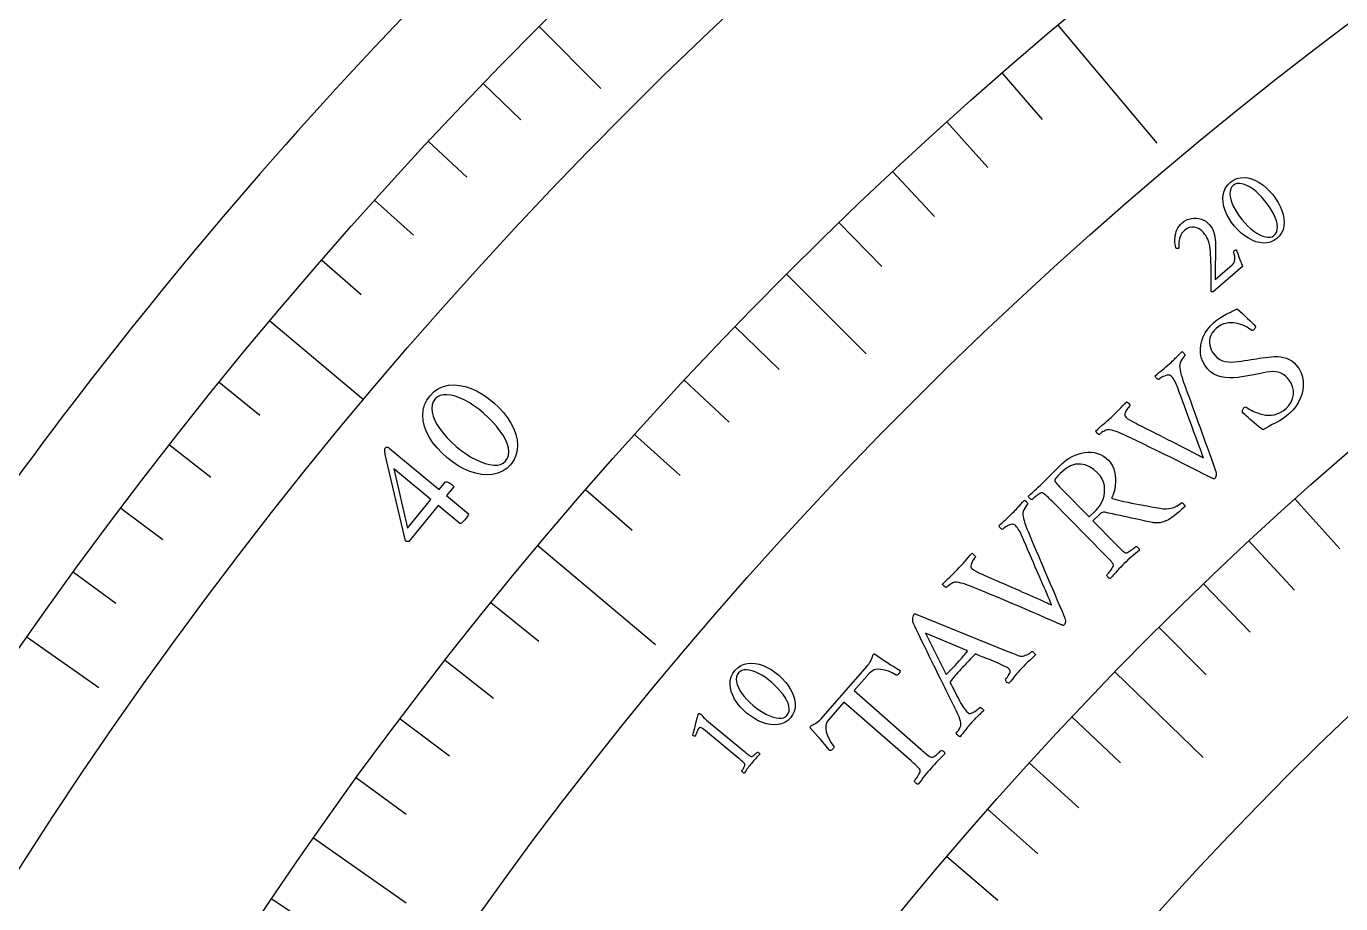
# Model space of a CAD drawing. Header units: millimetres. Extents: x -50 to 50, y -50 to 64.
# Drawn here: x -40.15 to -26.05, y 25.25 to 34.65 of the extents above; entities that cross this region are included whole.
import ezdxf

# ---------------------------------------------------------------- set-up
doc = ezdxf.new("R2010")
doc.units = ezdxf.units.MM
for name, color, linetype in [('CUT_OUTER', 1, 'Continuous'), ('ENGRAVE', 7, 'Continuous'), ('ENGRAVE_FINE', 8, 'Continuous'), ('TEXT', 5, 'Continuous')]:
    doc.layers.add(name, color=color, linetype=linetype)

msp = doc.modelspace()

# ---------------------------------------------------------------- linework, layer by layer
at = {"layer": 'CUT_OUTER'}
for centre, radius, start, end in [((-1.0668, 1.1682), 48.533, 133.37373, 141.06052), ((1.9668, -1.2552), 52.4156, 141.08421, 152.99027)]:
    msp.add_arc(centre, radius, start, end, dxfattribs=at)
at = {"layer": 'ENGRAVE'}
for points in [[(-34.6482, 34.6482), (-33.9853, 33.9853)], [(-29.0861, 34.6635), (-28.0255, 33.3995)], [(-31.9966, 31.9966), (-31.141, 31.141)], [(-37.5362, 31.4966), (-36.5307, 30.6529)], [(-34.6635, 29.0861), (-33.3995, 28.0255)], [(-40.1385, 28.1052), (-39.3705, 27.5675)], [(-28.4744, 27.7357), (-27.5288, 26.8147)], [(-37.0666, 25.9543), (-36.0755, 25.2603)]]:
    msp.add_lwpolyline(points, dxfattribs=at)
for radius in [49, 49, 47.6875, 45.25, 45.25, 43.325, 39.75, 39.75, 37.65, 33.75, 33.75]:
    msp.add_circle((0, 0), radius, dxfattribs=at)
at = {"layer": 'ENGRAVE_FINE'}
for points in [[(-29.6867, 34.1506), (-29.2537, 33.6525)], [(-35.2477, 34.0383), (-34.843, 33.6475)], [(-30.2782, 33.6273), (-29.8365, 33.1368)], [(-35.8363, 33.4179), (-35.4249, 33.0343)], [(-30.8604, 33.0938), (-30.4103, 32.6111)], [(-36.4141, 32.7874), (-35.9961, 32.411)], [(-31.4333, 32.5501), (-30.9748, 32.0754)], [(-36.9808, 32.1469), (-36.5562, 31.7779)], [(-32.5501, 31.4333), (-32.0754, 30.9748)], [(-38.0802, 30.8367), (-37.643, 30.4827)], [(-33.0938, 30.8604), (-32.6111, 30.4103)], [(-38.6125, 30.1674), (-38.1693, 29.8211)], [(-33.6273, 30.2782), (-33.1368, 29.8365)], [(-34.1506, 29.6867), (-33.6525, 29.2537)], [(-39.1331, 29.4889), (-38.6839, 29.1504)], [(-26.5443, 29.5882), (-26.0635, 29.0522)], [(-27.0382, 29.1376), (-26.5484, 28.6098)], [(-39.6418, 28.8015), (-39.1868, 28.4708)], [(-27.5245, 28.6786), (-27.026, 28.1591)], [(-35.1659, 28.4767), (-34.6529, 28.0614)], [(-28.0033, 28.2113), (-27.4961, 27.7003)], [(-35.6575, 27.8587), (-35.1374, 27.4523)], [(-36.1383, 27.2321), (-35.6112, 26.8349)], [(-28.9376, 27.2521), (-28.4134, 26.7585)], [(-29.3928, 26.7606), (-28.8604, 26.2759)], [(-36.608, 26.5973), (-36.0741, 26.2093)], [(-29.8398, 26.2612), (-29.2993, 25.7855)], [(-30.2785, 25.7541), (-29.7301, 25.2876)], [(-37.514, 25.3035), (-36.9668, 24.9344)]]:
    msp.add_lwpolyline(points, dxfattribs=at)
at = {"layer": 'TEXT'}
for points in [[(-27.2358, 32.9789), (-27.2015, 33.0029), (-27.1655, 33.0195), (-27.128, 33.0288), (-27.0888, 33.0308), (-27.0487, 33.0262), (-27.0088, 33.0158), (-26.9688, 32.9997), (-26.9288, 32.9779), (-26.8897, 32.9512), (-26.8522, 32.9204), (-26.8164, 32.8856), (-26.7822, 32.8467), (-26.751, 32.8053), (-26.7242, 32.7632), (-26.7016, 32.7202), (-26.6834, 32.6764), (-26.6701, 32.6328), (-26.6621, 32.5904), (-26.6596, 32.5491), (-26.6625, 32.509), (-26.6714, 32.4711), (-26.687, 32.4364), (-26.7093, 32.4049), (-26.7383, 32.3766), (-26.7708, 32.3541), (-26.8055, 32.3386), (-26.8423, 32.33), (-26.8813, 32.3283), (-26.9214, 32.3329), (-26.9617, 32.3429), (-27.0021, 32.3586), (-27.0427, 32.3797), (-27.0824, 32.4057), (-27.1205, 32.4359), (-27.1569, 32.4701), (-27.1916, 32.5085), (-27.2233, 32.5495), (-27.2507, 32.5913), (-27.2737, 32.634), (-27.2923, 32.6777), (-27.306, 32.7213), (-27.314, 32.7638), (-27.3163, 32.8052), (-27.313, 32.8456), (-27.3036, 32.8838), (-27.2876, 32.9187), (-27.265, 32.9505), (-27.2358, 32.9789)], [(-27.2025, 32.9485), (-27.2198, 32.9304), (-27.232, 32.909), (-27.239, 32.8842), (-27.241, 32.8561), (-27.2383, 32.8255), (-27.2314, 32.7933), (-27.2204, 32.7593), (-27.2052, 32.7237), (-27.1862, 32.6871), (-27.1639, 32.6506), (-27.1383, 32.6139), (-27.1093, 32.5772), (-27.0788, 32.5425), (-27.0476, 32.5108), (-27.0158, 32.4822), (-26.9832, 32.4567), (-26.951, 32.4348), (-26.9199, 32.4171), (-26.89, 32.4036), (-26.8612, 32.3942), (-26.8345, 32.3896), (-26.8104, 32.3903), (-26.7892, 32.3964), (-26.7706, 32.4079), (-26.7525, 32.4268), (-26.7399, 32.4489), (-26.733, 32.4742), (-26.7317, 32.5027), (-26.7354, 32.5337), (-26.7433, 32.5663), (-26.7556, 32.6007), (-26.7721, 32.6368), (-26.7921, 32.6736), (-26.815, 32.7104), (-26.8406, 32.7471), (-26.8691, 32.7836), (-26.8996, 32.8189), (-26.9305, 32.8508), (-26.9616, 32.8793), (-26.9932, 32.9044), (-27.0244, 32.9256), (-27.0546, 32.9427), (-27.0839, 32.9555), (-27.1121, 32.9642), (-27.1385, 32.9681), (-27.1624, 32.9668), (-27.1837, 32.9602), (-27.2025, 32.9485)], [(-27.1715, 32.2563), (-27.1664, 32.2405), (-27.1607, 32.2238), (-27.1545, 32.2062), (-27.1478, 32.1878), (-27.1409, 32.1693), (-27.1342, 32.1515), (-27.1277, 32.1345), (-27.1214, 32.1182), (-27.1158, 32.1036), (-27.1111, 32.0916), (-27.1074, 32.0822), (-27.1047, 32.0754), (-27.4222, 31.8044), (-27.4246, 31.8042), (-27.4273, 31.8043), (-27.4303, 31.8046), (-27.4336, 31.8052), (-27.4368, 31.806), (-27.4394, 31.807), (-27.4415, 31.8081), (-27.4429, 31.8095), (-27.4425, 31.848), (-27.4422, 31.8872), (-27.442, 31.9271), (-27.4419, 31.9676), (-27.4421, 32.0083), (-27.4426, 32.0484), (-27.4434, 32.0881), (-27.4446, 32.1272), (-27.4462, 32.1651), (-27.4482, 32.2009), (-27.4507, 32.2346), (-27.4537, 32.2663), (-27.4579, 32.2975), (-27.4635, 32.3253), (-27.4705, 32.3495), (-27.479, 32.3703), (-27.4889, 32.3891), (-27.5001, 32.4074), (-27.5126, 32.4252), (-27.5264, 32.4425), (-27.5475, 32.4637), (-27.5706, 32.4799), (-27.5958, 32.4911), (-27.623, 32.4973), (-27.6505, 32.4982), (-27.6766, 32.4933), (-27.7013, 32.4827), (-27.7244, 32.4664), (-27.7416, 32.45), (-27.7558, 32.4326), (-27.7672, 32.4142), (-27.7756, 32.3948), (-27.7817, 32.3754), (-27.7862, 32.3567), (-27.7891, 32.3387), (-27.7904, 32.3216), (-27.7906, 32.306), (-27.7905, 32.2928), (-27.7899, 32.2821), (-27.7889, 32.2737), (-27.7921, 32.2716), (-27.796, 32.2702), (-27.8006, 32.2696), (-27.806, 32.2696), (-27.8112, 32.2701), (-27.8152, 32.2709), (-27.8181, 32.2719), (-27.8199, 32.2732), (-27.8221, 32.2799), (-27.8244, 32.2892), (-27.8266, 32.301), (-27.8289, 32.3154), (-27.8307, 32.3317), (-27.8314, 32.3493), (-27.8311, 32.3682), (-27.8297, 32.3885), (-27.827, 32.4093), (-27.8226, 32.4302), (-27.8167, 32.4509), (-27.8091, 32.4716), (-27.7994, 32.4917), (-27.7872, 32.5106), (-27.7724, 32.5283), (-27.755, 32.5448), (-27.7318, 32.5621), (-27.7073, 32.5758), (-27.6814, 32.5859), (-27.6542, 32.5922), (-27.6266, 32.5951), (-27.5995, 32.5948), (-27.5731, 32.5912), (-27.5472, 32.5844), (-27.5227, 32.5745), (-27.5003, 32.5618), (-27.4802, 32.5462), (-27.4623, 32.5277), (-27.4466, 32.5073), (-27.4332, 32.486), (-27.4221, 32.4637), (-27.4133, 32.4406), (-27.4066, 32.4168), (-27.4016, 32.3924), (-27.3984, 32.3675), (-27.397, 32.3421), (-27.3965, 32.3078), (-27.3963, 32.2721), (-27.3964, 32.2351), (-27.3968, 32.1966), (-27.3973, 32.158), (-27.3979, 32.1205), (-27.3985, 32.0843), (-27.3992, 32.0492), (-27.3998, 32.0164), (-27.4003, 31.9871), (-27.4007, 31.9613), (-27.401, 31.9389), (-27.2183, 32.0948), (-27.2062, 32.1069), (-27.1971, 32.1202), (-27.1911, 32.1347), (-27.1883, 32.1503), (-27.1881, 32.1675), (-27.1901, 32.1868), (-27.1944, 32.2081), (-27.2009, 32.2315), (-27.2016, 32.2351), (-27.2009, 32.2388), (-27.1988, 32.2424), (-27.1953, 32.246), (-27.1935, 32.2473), (-27.1911, 32.2487), (-27.188, 32.2503), (-27.1842, 32.2521), (-27.1803, 32.2537), (-27.1769, 32.255), (-27.174, 32.2558), (-27.1715, 32.2563)], [(-27.4159, 31.4745), (-27.3936, 31.4933), (-27.3728, 31.5098), (-27.3533, 31.5239), (-27.3352, 31.5357), (-27.3175, 31.5462), (-27.2993, 31.5564), (-27.2804, 31.5662), (-27.261, 31.5758), (-27.2402, 31.5858), (-27.2171, 31.5972), (-27.1917, 31.6099), (-27.1641, 31.6238), (-27.1359, 31.5996), (-27.1078, 31.5744), (-27.0798, 31.5485), (-27.0518, 31.5216), (-27.0257, 31.496), (-27.0033, 31.4737), (-26.9846, 31.4548), (-26.9695, 31.4392), (-26.9667, 31.4357), (-26.9659, 31.4312), (-26.9672, 31.4258), (-26.9705, 31.4194), (-26.9748, 31.413), (-26.9789, 31.4075), (-26.9828, 31.4029), (-26.9866, 31.3993), (-26.9918, 31.3954), (-26.997, 31.3928), (-27.0024, 31.3914), (-27.0078, 31.3912), (-27.0217, 31.4029), (-27.0381, 31.4144), (-27.0569, 31.4258), (-27.0781, 31.437), (-27.1011, 31.4473), (-27.1251, 31.456), (-27.1502, 31.4632), (-27.1764, 31.4688), (-27.2032, 31.4724), (-27.2301, 31.4734), (-27.2572, 31.472), (-27.2843, 31.468), (-27.311, 31.461), (-27.3366, 31.4503), (-27.3612, 31.4359), (-27.3846, 31.4178), (-27.4112, 31.3919), (-27.432, 31.3656), (-27.4469, 31.339), (-27.456, 31.312), (-27.4603, 31.2853), (-27.4609, 31.2591), (-27.4579, 31.2337), (-27.4512, 31.2089), (-27.4419, 31.1853), (-27.4309, 31.1636), (-27.4181, 31.1436), (-27.4038, 31.1254), (-27.3782, 31.1001), (-27.3509, 31.0805), (-27.322, 31.0665), (-27.2914, 31.0581), (-27.2595, 31.0539), (-27.2265, 31.0525), (-27.1924, 31.0539), (-27.1573, 31.0582), (-27.1216, 31.0638), (-27.0856, 31.0692), (-27.0494, 31.0745), (-27.0129, 31.0797), (-26.9853, 31.0842), (-26.9562, 31.0889), (-26.9258, 31.0938), (-26.894, 31.099), (-26.8614, 31.1037), (-26.8285, 31.1073), (-26.7954, 31.1099), (-26.762, 31.1114), (-26.7289, 31.111), (-26.6967, 31.1078), (-26.6652, 31.1018), (-26.6346, 31.0931), (-26.6054, 31.0809), (-26.5781, 31.0647), (-26.5527, 31.0445), (-26.5293, 31.0202), (-26.4999, 30.9804), (-26.4778, 30.9383), (-26.463, 30.8939), (-26.4554, 30.8472), (-26.4544, 30.7997), (-26.4592, 30.7528), (-26.4699, 30.7066), (-26.4864, 30.661), (-26.508, 30.6174), (-26.534, 30.5769), (-26.5646, 30.5397), (-26.5996, 30.5056), (-26.6353, 30.4762), (-26.672, 30.4493), (-26.7098, 30.4249), (-26.7487, 30.403), (-26.787, 30.3827), (-26.823, 30.3631), (-26.8566, 30.3443), (-26.8879, 30.3262), (-26.9108, 30.3437), (-26.9341, 30.3622), (-26.9578, 30.3816), (-26.9818, 30.402), (-27.0052, 30.4222), (-27.027, 30.4414), (-27.0472, 30.4594), (-27.0657, 30.4763), (-27.0817, 30.4912), (-27.0942, 30.503), (-27.1033, 30.5118), (-27.1088, 30.5176), (-27.1082, 30.5244), (-27.107, 30.5311), (-27.1054, 30.5378), (-27.1032, 30.5445), (-27.1004, 30.5508), (-27.097, 30.5567), (-27.093, 30.562), (-27.0883, 30.5667), (-27.0817, 30.571), (-27.075, 30.5727), (-27.0681, 30.5716), (-27.061, 30.5677), (-27.0485, 30.5592), (-27.0332, 30.5497), (-27.0151, 30.5394), (-26.9941, 30.5283), (-26.9708, 30.5173), (-26.9456, 30.5074), (-26.9186, 30.4987), (-26.8898, 30.4911), (-26.8597, 30.4857), (-26.8291, 30.4835), (-26.7978, 30.4846), (-26.7659, 30.4889), (-26.7338, 30.4975), (-26.7018, 30.5116), (-26.67, 30.531), (-26.6384, 30.5558), (-26.6082, 30.5871), (-26.585, 30.6222), (-26.569, 30.6612), (-26.56, 30.704), (-26.5597, 30.7482), (-26.5696, 30.7917), (-26.5898, 30.8344), (-26.6204, 30.8762), (-26.6463, 30.903), (-26.6728, 30.9235), (-26.6999, 30.9379), (-26.7275, 30.9461), (-26.7559, 30.9497), (-26.7854, 30.9506), (-26.8159, 30.9485), (-26.8475, 30.9437), (-26.8802, 30.9372), (-26.9141, 30.9304), (-26.9491, 30.9231), (-26.9852, 30.9155), (-27.0265, 30.9081), (-27.069, 30.9011), (-27.1127, 30.8945), (-27.1576, 30.8882), (-27.2027, 30.8839), (-27.247, 30.8833), (-27.2906, 30.8864), (-27.3335, 30.8931), (-27.3745, 30.9049), (-27.4128, 30.9234), (-27.4483, 30.9486), (-27.4809, 30.9804), (-27.5104, 31.0187), (-27.5328, 31.0591), (-27.548, 31.1015), (-27.5559, 31.146), (-27.5574, 31.1912), (-27.553, 31.236), (-27.5427, 31.2803), (-27.5265, 31.3242), (-27.5053, 31.3663), (-27.4798, 31.4054), (-27.45, 31.4415), (-27.4159, 31.4745)], [(-28.5159, 30.4605), (-28.4933, 30.4818), (-28.4713, 30.5032), (-28.4498, 30.5244), (-28.429, 30.5455), (-28.4085, 30.5665), (-28.3881, 30.5871), (-28.3677, 30.6076), (-28.3475, 30.6277), (-28.343, 30.6254), (-28.3378, 30.6213), (-28.3318, 30.6154), (-28.3251, 30.6079), (-28.319, 30.6002), (-28.3151, 30.5939), (-28.3134, 30.589), (-28.3138, 30.5856), (-28.3174, 30.5819), (-28.3225, 30.5759), (-28.3291, 30.5678), (-28.3371, 30.5575), (-28.3455, 30.5458), (-28.3528, 30.5337), (-28.3593, 30.5212), (-28.3648, 30.5082), (-28.3681, 30.4954), (-28.3679, 30.4834), (-28.364, 30.4723), (-28.3567, 30.4621), (-28.3418, 30.4493), (-28.3182, 30.4336), (-28.2858, 30.4149), (-28.2446, 30.3932), (-28.2229, 30.3822), (-28.1978, 30.3696), (-28.1694, 30.3553), (-28.1376, 30.3394), (-28.1033, 30.3222), (-28.0674, 30.304), (-28.0298, 30.285), (-27.9906, 30.265), (-27.9505, 30.2445), (-27.9104, 30.2241), (-27.8701, 30.2038), (-27.8298, 30.1835), (-27.7904, 30.1636), (-27.7526, 30.1444), (-27.7165, 30.126), (-27.6821, 30.1082), (-27.65, 30.0917), (-27.6211, 30.0766), (-27.5952, 30.0632), (-27.5724, 30.0513), (-27.5536, 30.0415), (-27.5395, 30.0342), (-27.5303, 30.0296), (-27.5259, 30.0275), (-27.5281, 30.0343), (-27.5324, 30.0466), (-27.5387, 30.0643), (-27.5471, 30.0875), (-27.5572, 30.1151), (-27.5686, 30.1462), (-27.5814, 30.1807), (-27.5956, 30.2187), (-27.6108, 30.2595), (-27.6267, 30.3024), (-27.6433, 30.3474), (-27.6606, 30.3945), (-27.6784, 30.4428), (-27.6962, 30.4915), (-27.7142, 30.5405), (-27.7323, 30.59), (-27.7502, 30.6389), (-27.7675, 30.6863), (-27.7842, 30.7323), (-27.8004, 30.7768), (-27.8066, 30.7935), (-27.8135, 30.8102), (-27.8211, 30.827), (-27.8293, 30.8438), (-27.8379, 30.8596), (-27.8464, 30.8736), (-27.8549, 30.8857), (-27.8632, 30.8959), (-27.8741, 30.9055), (-27.8861, 30.9115), (-27.8993, 30.9138), (-27.9137, 30.9124), (-27.9284, 30.9087), (-27.9427, 30.9037), (-27.9566, 30.8975), (-27.97, 30.89), (-27.982, 30.8825), (-27.9919, 30.876), (-27.9996, 30.8705), (-28.005, 30.866), (-28.0096, 30.866), (-28.015, 30.8683), (-28.0212, 30.8729), (-28.0282, 30.8799), (-28.0347, 30.8878), (-28.0392, 30.8949), (-28.0418, 30.9014), (-28.0424, 30.9072), (-28.0224, 30.924), (-28.0028, 30.9402), (-27.9837, 30.9558), (-27.9651, 30.9708), (-27.9465, 30.9859), (-27.9276, 31.0017), (-27.9084, 31.0183), (-27.8888, 31.0356), (-27.873, 31.0499), (-27.8589, 31.0628), (-27.8467, 31.0741), (-27.8362, 31.0841), (-27.8268, 31.0933), (-27.8175, 31.1024), (-27.8084, 31.1116), (-27.7994, 31.1208), (-27.79, 31.1305), (-27.7795, 31.1412), (-27.7679, 31.1529), (-27.7551, 31.1655), (-27.7508, 31.163), (-27.7457, 31.1585), (-27.7398, 31.1521), (-27.7333, 31.1438), (-27.7274, 31.1356), (-27.7236, 31.1293), (-27.7219, 31.125), (-27.7223, 31.1227), (-27.7277, 31.1171), (-27.7352, 31.1081), (-27.7446, 31.0956), (-27.7561, 31.0797), (-27.7671, 31.0619), (-27.7748, 31.0437), (-27.7794, 31.0251), (-27.7809, 31.0061), (-27.7799, 30.9908), (-27.7766, 30.971), (-27.771, 30.9465), (-27.7631, 30.9176), (-27.754, 30.8869), (-27.7446, 30.8572), (-27.7349, 30.8285), (-27.725, 30.8008), (-27.702, 30.7368), (-27.6799, 30.6756), (-27.6586, 30.617), (-27.6383, 30.5612), (-27.6186, 30.5072), (-27.5993, 30.454), (-27.5804, 30.4018), (-27.562, 30.3505), (-27.5436, 30.2992), (-27.5247, 30.2469), (-27.5054, 30.1938), (-27.4857, 30.1397), (-27.4653, 30.0836), (-27.444, 30.0244), (-27.4217, 29.9622), (-27.3985, 29.897), (-27.3929, 29.8793), (-27.3895, 29.8635), (-27.3883, 29.8497), (-27.3893, 29.8377), (-27.392, 29.8272), (-27.396, 29.8178), (-27.4012, 29.8097), (-27.4076, 29.8027), (-27.4101, 29.8014), (-27.4135, 29.8014), (-27.4178, 29.8027), (-27.423, 29.8054), (-27.4283, 29.8084), (-27.4331, 29.8108), (-27.4373, 29.8125), (-27.4409, 29.8137), (-27.5193, 29.8531), (-27.5951, 29.8912), (-27.6683, 29.9278), (-27.7389, 29.9631), (-27.8085, 29.9978), (-27.8787, 30.0327), (-27.9496, 30.0678), (-28.0212, 30.1031), (-28.095, 30.1392), (-28.1729, 30.1768), (-28.2548, 30.2158), (-28.3408, 30.2563), (-28.3671, 30.2688), (-28.3923, 30.2803), (-28.4165, 30.2909), (-28.4396, 30.3004), (-28.4621, 30.3089), (-28.4844, 30.3163), (-28.5064, 30.3226), (-28.5283, 30.3277), (-28.5376, 30.329), (-28.5478, 30.3285), (-28.559, 30.326), (-28.571, 30.3217), (-28.5833, 30.3163), (-28.595, 30.3104), (-28.6061, 30.304), (-28.6166, 30.2973), (-28.626, 30.2906), (-28.634, 30.2847), (-28.6405, 30.2796), (-28.6455, 30.2752), (-28.6473, 30.2758), (-28.6511, 30.2789), (-28.6569, 30.2845), (-28.6648, 30.2926), (-28.6726, 30.301), (-28.6781, 30.3074), (-28.6814, 30.3118), (-28.6825, 30.3142), (-28.6586, 30.3354), (-28.6366, 30.3545), (-28.6166, 30.3717), (-28.5986, 30.3867), (-28.5807, 30.4019), (-28.5609, 30.4192), (-28.5393, 30.4388), (-28.5159, 30.4605)], [(-35.8181, 30.693), (-35.7747, 30.736), (-35.7272, 30.769), (-35.6755, 30.7917), (-35.6197, 30.8044), (-35.5611, 30.8078), (-35.5012, 30.8029), (-35.4398, 30.7898), (-35.3771, 30.7684), (-35.3144, 30.7398), (-35.2531, 30.7049), (-35.1931, 30.6638), (-35.1346, 30.6164), (-35.0797, 30.5649), (-35.0308, 30.511), (-34.9879, 30.455), (-34.951, 30.3967), (-34.9211, 30.3375), (-34.8993, 30.2786), (-34.8854, 30.2201), (-34.8796, 30.162), (-34.883, 30.1055), (-34.8967, 30.0519), (-34.9208, 30.0013), (-34.9553, 29.9536), (-34.9962, 29.9134), (-35.0419, 29.8825), (-35.0924, 29.8611), (-35.1479, 29.849), (-35.2065, 29.8455), (-35.2667, 29.8498), (-35.3285, 29.8621), (-35.3919, 29.8822), (-35.4554, 29.9095), (-35.5176, 29.943), (-35.5783, 29.9829), (-35.6378, 30.0292), (-35.6935, 30.0799), (-35.7432, 30.1329), (-35.7869, 30.1884), (-35.8245, 30.2463), (-35.8549, 30.3053), (-35.877, 30.3643), (-35.8907, 30.4232), (-35.896, 30.4819), (-35.892, 30.5391), (-35.8776, 30.5934), (-35.853, 30.6447), (-35.8181, 30.693)], [(-35.7627, 30.6576), (-35.7831, 30.6273), (-35.7954, 30.5935), (-35.7994, 30.5561), (-35.7952, 30.5153), (-35.7838, 30.4721), (-35.7659, 30.4275), (-35.7416, 30.3816), (-35.7109, 30.3343), (-35.6746, 30.2867), (-35.6335, 30.2399), (-35.5876, 30.1938), (-35.537, 30.1484), (-35.4845, 30.1063), (-35.4319, 30.0688), (-35.3791, 30.0358), (-35.3261, 30.0074), (-35.2744, 29.9841), (-35.2254, 29.9665), (-35.1792, 29.9546), (-35.1357, 29.9483), (-35.0961, 29.9484), (-35.0619, 29.9554), (-35.033, 29.9694), (-35.0093, 29.9905), (-34.9881, 30.022), (-34.9756, 30.0568), (-34.972, 30.0947), (-34.9773, 30.1359), (-34.9902, 30.1793), (-35.0097, 30.2242), (-35.0357, 30.2704), (-35.0683, 30.318), (-35.1061, 30.3659), (-35.148, 30.4129), (-35.1939, 30.4591), (-35.2438, 30.5045), (-35.2962, 30.5475), (-35.3483, 30.5856), (-35.4, 30.6187), (-35.4514, 30.6468), (-35.5015, 30.6695), (-35.5491, 30.6865), (-35.5942, 30.6976), (-35.6368, 30.7029), (-35.6758, 30.7019), (-35.7098, 30.694), (-35.7387, 30.6793), (-35.7627, 30.6576)], [(-36.2985, 30.1318), (-36.2936, 30.1366), (-36.2883, 30.1398), (-36.2827, 30.1413), (-36.2766, 30.1411), (-36.2707, 30.1398), (-36.2652, 30.1379), (-36.2603, 30.1354), (-36.2559, 30.1322), (-35.721, 29.6877), (-35.6538, 29.7683), (-35.65, 29.7708), (-35.6442, 29.7714), (-35.6364, 29.7701), (-35.6268, 29.7669), (-35.6161, 29.7621), (-35.6053, 29.756), (-35.5943, 29.7487), (-35.5833, 29.74), (-35.5764, 29.7338), (-35.571, 29.728), (-35.5671, 29.7225), (-35.5646, 29.7173), (-35.6432, 29.623), (-35.4056, 29.4256), (-35.4059, 29.4248), (-35.4066, 29.4226), (-35.4079, 29.4189), (-35.4096, 29.4137), (-35.4134, 29.4061), (-35.4209, 29.3948), (-35.432, 29.3801), (-35.4468, 29.3619), (-35.465, 29.3413), (-35.4795, 29.3279), (-35.4905, 29.3217), (-35.4979, 29.3227), (-35.7319, 29.516), (-36.046, 29.1315), (-36.051, 29.1301), (-36.0561, 29.1295), (-36.0612, 29.1297), (-36.0665, 29.1307), (-36.0714, 29.1321), (-36.0758, 29.1338), (-36.0795, 29.1358), (-36.0826, 29.1379), (-36.2977, 30.062), (-36.299, 30.0696), (-36.3002, 30.0784), (-36.3015, 30.0884), (-36.3029, 30.0996), (-36.3036, 30.1105), (-36.3031, 30.1195), (-36.3014, 30.1266), (-36.2985, 30.1318)], [(-29.0438, 29.9629), (-29.0194, 29.9846), (-28.9929, 30.0048), (-28.9642, 30.0233), (-28.9332, 30.0403), (-28.9009, 30.0552), (-28.8678, 30.0673), (-28.834, 30.0768), (-28.7996, 30.0835), (-28.7649, 30.087), (-28.7306, 30.0867), (-28.6966, 30.0826), (-28.6629, 30.0748), (-28.63, 30.0626), (-28.5986, 30.0455), (-28.5687, 30.0236), (-28.5402, 29.9968), (-28.5189, 29.971), (-28.5014, 29.9423), (-28.4876, 29.9107), (-28.4776, 29.8762), (-28.471, 29.84), (-28.4677, 29.8033), (-28.4676, 29.7663), (-28.4707, 29.7288), (-28.4768, 29.6921), (-28.4856, 29.6573), (-28.4971, 29.6246), (-28.5113, 29.5939), (-28.4654, 29.582), (-28.421, 29.571), (-28.3781, 29.5608), (-28.3368, 29.5514), (-28.2961, 29.5426), (-28.2551, 29.5342), (-28.214, 29.5262), (-28.1725, 29.5186), (-28.1298, 29.511), (-28.0849, 29.503), (-28.0377, 29.4947), (-27.9883, 29.486), (-27.9561, 29.4818), (-27.9256, 29.4806), (-27.8968, 29.4824), (-27.8698, 29.4872), (-27.8431, 29.4957), (-27.8156, 29.5086), (-27.7872, 29.5259), (-27.7579, 29.5477), (-27.7525, 29.5464), (-27.7469, 29.5429), (-27.7412, 29.5372), (-27.7355, 29.5293), (-27.7303, 29.5212), (-27.7264, 29.5148), (-27.7238, 29.5102), (-27.7225, 29.5072), (-27.7553, 29.477), (-27.7858, 29.45), (-27.814, 29.4262), (-27.8399, 29.4058), (-27.8633, 29.3885), (-27.8839, 29.3743), (-27.9017, 29.3633), (-27.9167, 29.3554), (-27.9274, 29.3513), (-27.9401, 29.3467), (-27.9549, 29.3416), (-27.9719, 29.336), (-27.991, 29.3313), (-28.0121, 29.3291), (-28.0353, 29.3294), (-28.0606, 29.3322), (-28.0721, 29.3343), (-28.0879, 29.3373), (-28.1079, 29.3413), (-28.1321, 29.3462), (-28.1597, 29.3519), (-28.1901, 29.3583), (-28.2231, 29.3655), (-28.2589, 29.3734), (-28.2967, 29.3817), (-28.3358, 29.3903), (-28.3761, 29.3991), (-28.4177, 29.4082), (-28.4597, 29.4174), (-28.5012, 29.4266), (-28.542, 29.4359), (-28.5823, 29.4452), (-28.596, 29.4459), (-28.6102, 29.4422), (-28.6248, 29.434), (-28.6398, 29.4214), (-28.7102, 29.3527), (-28.466, 29.103), (-28.4639, 29.1009), (-28.4619, 29.0989), (-28.4599, 29.0968), (-28.4579, 29.0948), (-28.4559, 29.0927), (-28.4539, 29.0906), (-28.4519, 29.0886), (-28.4499, 29.0865), (-28.4374, 29.0738), (-28.4254, 29.0618), (-28.4139, 29.0505), (-28.4029, 29.0399), (-28.3924, 29.0302), (-28.3824, 29.022), (-28.3729, 29.0151), (-28.3639, 29.0095), (-28.3582, 29.0085), (-28.3507, 29.0097), (-28.3413, 29.013), (-28.33, 29.0185), (-28.3178, 29.0254), (-28.3057, 29.0331), (-28.2937, 29.0416), (-28.2817, 29.0508), (-28.2708, 29.0597), (-28.2618, 29.0672), (-28.2547, 29.0733), (-28.2496, 29.078), (-28.2446, 29.0765), (-28.239, 29.0736), (-28.2329, 29.0692), (-28.2261, 29.0633), (-28.22, 29.0569), (-28.2156, 29.0508), (-28.213, 29.045), (-28.2122, 29.0394), (-28.2337, 29.0211), (-28.2548, 29.003), (-28.2753, 28.9853), (-28.2952, 28.9679), (-28.315, 28.9504), (-28.3347, 28.9324), (-28.3544, 28.9138), (-28.3741, 28.8947), (-28.393, 28.8759), (-28.4119, 28.8565), (-28.4307, 28.8368), (-28.4493, 28.8166), (-28.468, 28.7961), (-28.4867, 28.7753), (-28.5055, 28.7542), (-28.5244, 28.7329), (-28.5299, 28.7338), (-28.5357, 28.7365), (-28.5417, 28.741), (-28.548, 28.7472), (-28.5537, 28.7541), (-28.558, 28.7603), (-28.5608, 28.766), (-28.5622, 28.771), (-28.5575, 28.776), (-28.5512, 28.7829), (-28.5436, 28.7918), (-28.5345, 28.8026), (-28.525, 28.8144), (-28.5162, 28.8264), (-28.5081, 28.8386), (-28.5006, 28.8509), (-28.4947, 28.8623), (-28.4913, 28.8716), (-28.4903, 28.8788), (-28.4917, 28.884), (-28.498, 28.8952), (-28.506, 28.9069), (-28.5158, 28.9194), (-28.5274, 28.9324), (-28.5401, 28.9459), (-28.5535, 28.9599), (-28.5674, 28.9743), (-28.582, 28.9891), (-29.1453, 29.5576), (-29.1599, 29.5724), (-29.1743, 29.5867), (-29.1883, 29.6004), (-29.2019, 29.6137), (-29.2151, 29.6257), (-29.2276, 29.6359), (-29.2394, 29.6441), (-29.2506, 29.6505), (-29.2563, 29.6525), (-29.2638, 29.6517), (-29.2732, 29.648), (-29.2844, 29.6415), (-29.2964, 29.6334), (-29.3084, 29.6248), (-29.3203, 29.6158), (-29.3322, 29.6063), (-29.343, 29.5974), (-29.352, 29.5898), (-29.359, 29.5836), (-29.3641, 29.5787), (-29.3692, 29.5801), (-29.3748, 29.583), (-29.3811, 29.5872), (-29.3879, 29.593), (-29.3941, 29.5993), (-29.3985, 29.6054), (-29.4011, 29.6113), (-29.402, 29.6169), (-29.3805, 29.6367), (-29.3592, 29.6562), (-29.3381, 29.6754), (-29.3171, 29.6942), (-29.2964, 29.7128), (-29.2759, 29.7317), (-29.2559, 29.7507), (-29.2361, 29.7698), (-29.2155, 29.7902), (-29.1943, 29.8115), (-29.1724, 29.8338), (-29.1499, 29.8569), (-29.1262, 29.8813), (-29.1006, 29.9071), (-29.0731, 29.9343), (-29.0438, 29.9629)], [(-36.2082, 29.9094), (-36.0609, 29.2739), (-35.8099, 29.5804)], [(-28.6562, 29.862), (-28.6998, 29.9014), (-28.7457, 29.931), (-28.7939, 29.9508), (-28.8443, 29.9607), (-28.8966, 29.9582), (-28.9502, 29.9406), (-29.0052, 29.9079), (-29.0614, 29.8601), (-29.0685, 29.8531), (-29.077, 29.8443), (-29.0871, 29.8336), (-29.0986, 29.8212), (-29.109, 29.8087), (-29.1157, 29.7978), (-29.1187, 29.7885), (-29.118, 29.7808), (-29.1134, 29.7711), (-29.1061, 29.7599), (-29.0961, 29.7471), (-29.0833, 29.7328), (-29.0692, 29.7177), (-29.0548, 29.7026), (-29.0403, 29.6875), (-29.0257, 29.6724), (-28.7505, 29.3939), (-28.6786, 29.464), (-28.654, 29.4908), (-28.633, 29.52), (-28.6154, 29.5517), (-28.6014, 29.5857), (-28.5913, 29.6211), (-28.5857, 29.6569), (-28.5846, 29.6929), (-28.5879, 29.7293), (-28.5964, 29.765), (-28.6106, 29.7991), (-28.6305, 29.8314), (-28.6562, 29.862)], [(-30.1654, 28.8278), (-30.144, 28.8504), (-30.1232, 28.8729), (-30.103, 28.8953), (-30.0834, 28.9175), (-30.0641, 28.9396), (-30.0448, 28.9614), (-30.0257, 28.9829), (-30.0066, 29.0042), (-30.002, 29.0021), (-29.9966, 28.9983), (-29.9903, 28.9928), (-29.9831, 28.9856), (-29.9767, 28.9782), (-29.9724, 28.9722), (-29.9704, 28.9674), (-29.9706, 28.964), (-29.974, 28.96), (-29.9788, 28.9538), (-29.9849, 28.9453), (-29.9924, 28.9346), (-30, 28.9225), (-30.0067, 28.91), (-30.0125, 28.8971), (-30.0173, 28.8838), (-30.0198, 28.8709), (-30.0189, 28.8589), (-30.0145, 28.8481), (-30.0065, 28.8382), (-29.991, 28.8264), (-29.9665, 28.812), (-29.9332, 28.7951), (-29.8909, 28.7757), (-29.8685, 28.766), (-29.8428, 28.7548), (-29.8136, 28.7421), (-29.781, 28.728), (-29.7458, 28.7127), (-29.7089, 28.6966), (-29.6704, 28.6796), (-29.6301, 28.6618), (-29.5889, 28.6436), (-29.5477, 28.6255), (-29.5064, 28.6074), (-29.4651, 28.5894), (-29.4245, 28.5717), (-29.3857, 28.5547), (-29.3487, 28.5383), (-29.3133, 28.5225), (-29.2804, 28.5077), (-29.2507, 28.4943), (-29.2241, 28.4823), (-29.2007, 28.4717), (-29.1813, 28.4629), (-29.1669, 28.4565), (-29.1574, 28.4524), (-29.1529, 28.4506), (-29.1555, 28.4573), (-29.1605, 28.4693), (-29.1678, 28.4866), (-29.1774, 28.5093), (-29.189, 28.5363), (-29.2022, 28.5667), (-29.2169, 28.6004), (-29.2331, 28.6376), (-29.2505, 28.6775), (-29.2688, 28.7194), (-29.2879, 28.7634), (-29.3078, 28.8095), (-29.3282, 28.8567), (-29.3488, 28.9043), (-29.3694, 28.9523), (-29.3903, 29.0007), (-29.4108, 29.0485), (-29.4307, 29.0949), (-29.45, 29.1399), (-29.4687, 29.1834), (-29.4758, 29.1998), (-29.4836, 29.2161), (-29.4921, 29.2324), (-29.5013, 29.2487), (-29.5107, 29.2641), (-29.52, 29.2775), (-29.5291, 29.2892), (-29.538, 29.2989), (-29.5494, 29.3078), (-29.5617, 29.3131), (-29.575, 29.3147), (-29.5893, 29.3126), (-29.6038, 29.308), (-29.6178, 29.3022), (-29.6313, 29.2952), (-29.6442, 29.2871), (-29.6559, 29.2789), (-29.6654, 29.2718), (-29.6727, 29.2659), (-29.6779, 29.2611), (-29.6825, 29.2608), (-29.688, 29.2628), (-29.6945, 29.2671), (-29.7019, 29.2737), (-29.7087, 29.2812), (-29.7136, 29.2881), (-29.7166, 29.2944), (-29.7176, 29.3002), (-29.6985, 29.3181), (-29.6799, 29.3353), (-29.6616, 29.352), (-29.6438, 29.368), (-29.6261, 29.384), (-29.6081, 29.4009), (-29.5899, 29.4185), (-29.5713, 29.4369), (-29.5563, 29.4521), (-29.543, 29.4657), (-29.5314, 29.4777), (-29.5215, 29.4882), (-29.5126, 29.4979), (-29.5038, 29.5076), (-29.4952, 29.5173), (-29.4868, 29.527), (-29.4779, 29.5372), (-29.468, 29.5484), (-29.4571, 29.5607), (-29.4451, 29.574), (-29.4406, 29.5717), (-29.4352, 29.5676), (-29.429, 29.5616), (-29.422, 29.5536), (-29.4157, 29.5457), (-29.4116, 29.5397), (-29.4096, 29.5355), (-29.4099, 29.5332), (-29.415, 29.5273), (-29.4219, 29.5178), (-29.4307, 29.5049), (-29.4413, 29.4884), (-29.4512, 29.47), (-29.4579, 29.4514), (-29.4615, 29.4325), (-29.4619, 29.4135), (-29.46, 29.3983), (-29.4557, 29.3786), (-29.4487, 29.3545), (-29.4393, 29.3261), (-29.4284, 29.2959), (-29.4174, 29.2668), (-29.4062, 29.2387), (-29.3947, 29.2116), (-29.3682, 29.149), (-29.3427, 29.089), (-29.3182, 29.0318), (-29.2948, 28.9772), (-29.2721, 28.9243), (-29.2499, 28.8724), (-29.2282, 28.8213), (-29.2069, 28.7711), (-29.1857, 28.7208), (-29.1639, 28.6697), (-29.1417, 28.6177), (-29.119, 28.5648), (-29.0956, 28.5099), (-29.071, 28.452), (-29.0453, 28.3912), (-29.0184, 28.3273), (-29.0119, 28.31), (-29.0076, 28.2944), (-29.0056, 28.2806), (-29.006, 28.2686), (-29.0081, 28.258), (-29.0115, 28.2484), (-29.0163, 28.24), (-29.0222, 28.2326), (-29.0247, 28.2312), (-29.0281, 28.2311), (-29.0325, 28.2322), (-29.0378, 28.2345), (-29.0433, 28.2372), (-29.0482, 28.2393), (-29.0525, 28.2408), (-29.0562, 28.2418), (-29.1366, 28.2768), (-29.2144, 28.3106), (-29.2895, 28.3431), (-29.362, 28.3744), (-29.4334, 28.4052), (-29.5055, 28.4361), (-29.5782, 28.4672), (-29.6516, 28.4985), (-29.7274, 28.5304), (-29.8072, 28.5636), (-29.8912, 28.598), (-29.9792, 28.6337), (-30.0062, 28.6447), (-30.032, 28.6548), (-30.0568, 28.664), (-30.0804, 28.6723), (-30.1033, 28.6795), (-30.126, 28.6856), (-30.1483, 28.6907), (-30.1704, 28.6946), (-30.1798, 28.6954), (-30.19, 28.6942), (-30.201, 28.6912), (-30.2128, 28.6862), (-30.2247, 28.6801), (-30.2361, 28.6736), (-30.2468, 28.6666), (-30.2569, 28.6593), (-30.266, 28.6521), (-30.2736, 28.6458), (-30.2798, 28.6403), (-30.2846, 28.6356), (-30.2864, 28.6361), (-30.2903, 28.639), (-30.2964, 28.6443), (-30.3048, 28.652), (-30.313, 28.6599), (-30.3189, 28.666), (-30.3224, 28.6702), (-30.3236, 28.6725), (-30.301, 28.695), (-30.2801, 28.7153), (-30.2611, 28.7335), (-30.2439, 28.7496), (-30.2268, 28.7657), (-30.2081, 28.7841), (-30.1876, 28.8048), (-30.1654, 28.8278)], [(-30.199, 27.3662), (-30.2004, 27.369), (-30.2047, 27.3775), (-30.2117, 27.3916), (-30.2216, 27.4113), (-30.234, 27.4358), (-30.2483, 27.4644), (-30.2647, 27.4969), (-30.2832, 27.5334), (-30.3031, 27.573), (-30.324, 27.6151), (-30.3458, 27.6594), (-30.3685, 27.7062), (-30.3919, 27.7544), (-30.4157, 27.8033), (-30.4399, 27.8527), (-30.4645, 27.9028), (-30.489, 27.9527), (-30.5129, 28.0016), (-30.5362, 28.0495), (-30.559, 28.0965), (-30.5807, 28.1416), (-30.601, 28.1839), (-30.62, 28.2236), (-30.6375, 28.2605), (-30.6399, 28.2696), (-30.6411, 28.2807), (-30.641, 28.2939), (-30.6397, 28.3091), (-30.6374, 28.3239), (-30.6344, 28.336), (-30.6308, 28.3452), (-30.6265, 28.3516), (-30.6252, 28.3529), (-30.6241, 28.3538), (-30.6232, 28.3544), (-30.6224, 28.3546), (-30.6216, 28.3547), (-30.6204, 28.355), (-30.6189, 28.3555), (-30.617, 28.3562), (-29.6218, 27.9536), (-29.573, 27.9333), (-29.5364, 27.9183), (-29.512, 27.9085), (-29.4997, 27.904), (-29.4883, 27.9013), (-29.4758, 27.9007), (-29.4623, 27.9022), (-29.4477, 27.9059), (-29.433, 27.911), (-29.4191, 27.9169), (-29.406, 27.9235), (-29.3936, 27.9308), (-29.3829, 27.9379), (-29.3744, 27.9437), (-29.3683, 27.9483), (-29.3645, 27.9517), (-29.3583, 27.9503), (-29.352, 27.9471), (-29.3456, 27.9421), (-29.339, 27.9353), (-29.3331, 27.9284), (-29.3287, 27.9229), (-29.3257, 27.9188), (-29.3243, 27.916), (-29.3441, 27.8978), (-29.3629, 27.8806), (-29.3806, 27.8643), (-29.3972, 27.8489), (-29.4139, 27.8331), (-29.4318, 27.8155), (-29.4509, 27.7961), (-29.4712, 27.7748), (-29.4923, 27.7522), (-29.5113, 27.7312), (-29.5281, 27.712), (-29.5427, 27.6945), (-29.5572, 27.6769), (-29.5735, 27.6572), (-29.5915, 27.6353), (-29.6112, 27.6114), (-29.6168, 27.6121), (-29.6227, 27.6146), (-29.6289, 27.6189), (-29.6354, 27.6249), (-29.6413, 27.6316), (-29.6456, 27.6379), (-29.6482, 27.6439), (-29.6492, 27.6495), (-29.6429, 27.6569), (-29.6355, 27.6666), (-29.6272, 27.6787), (-29.6178, 27.693), (-29.609, 27.7077), (-29.6027, 27.7207), (-29.5988, 27.732), (-29.5972, 27.7417), (-29.5982, 27.7472), (-29.601, 27.7531), (-29.6054, 27.7592), (-29.6116, 27.7656), (-29.6195, 27.772), (-29.6307, 27.7793), (-29.6451, 27.7875), (-29.6628, 27.7966), (-29.6829, 27.8063), (-29.7045, 27.8163), (-29.7276, 27.8266), (-29.7523, 27.8372), (-29.7776, 27.8478), (-29.8027, 27.8581), (-29.8275, 27.8682), (-29.8521, 27.878), (-29.8755, 27.8873), (-29.8967, 27.8956), (-29.9157, 27.9032), (-29.9327, 27.9098), (-29.9465, 27.9153), (-29.9564, 27.9192), (-29.9624, 27.9215), (-29.9643, 27.9223), (-29.9647, 27.9223), (-29.9657, 27.9222), (-29.9674, 27.9222), (-29.9698, 27.9221), (-29.9723, 27.9218), (-29.9745, 27.9212), (-29.9764, 27.9203), (-29.9778, 27.9191), (-29.9889, 27.9084), (-30.0009, 27.8964), (-30.0138, 27.883), (-30.0277, 27.8682), (-30.0419, 27.8529), (-30.0555, 27.8382), (-30.0687, 27.824), (-30.0814, 27.8103), (-30.0846, 27.8068), (-30.0879, 27.8032), (-30.0912, 27.7997), (-30.0944, 27.7962), (-30.0976, 27.7927), (-30.1006, 27.7895), (-30.1035, 27.7864), (-30.1062, 27.7834), (-30.125, 27.763), (-30.1422, 27.744), (-30.1579, 27.7265), (-30.172, 27.7106), (-30.1861, 27.6942), (-30.202, 27.6754), (-30.2195, 27.6542), (-30.2386, 27.6307), (-30.2392, 27.6298), (-30.2397, 27.6284), (-30.2401, 27.6267), (-30.2404, 27.6245), (-30.2406, 27.6224), (-30.2408, 27.6209), (-30.2408, 27.62), (-30.2409, 27.6197), (-30.2397, 27.6174), (-30.2362, 27.6106), (-30.2304, 27.5992), (-30.2222, 27.5832), (-30.2125, 27.564), (-30.2019, 27.5432), (-30.1905, 27.5205), (-30.1782, 27.4962), (-30.1656, 27.4715), (-30.1531, 27.4478), (-30.1409, 27.4251), (-30.1289, 27.4034), (-30.1172, 27.3822), (-30.1058, 27.3633), (-30.0947, 27.3469), (-30.0841, 27.333), (-30.074, 27.321), (-30.0648, 27.3106), (-30.0565, 27.3018), (-30.0489, 27.2946), (-30.0403, 27.2892), (-30.0299, 27.2873), (-30.0179, 27.2888), (-30.0042, 27.2938), (-29.99, 27.301), (-29.9764, 27.3091), (-29.9634, 27.3181), (-29.9511, 27.3279), (-29.9402, 27.3373), (-29.9318, 27.3448), (-29.9257, 27.3504), (-29.9219, 27.3542), (-29.9185, 27.3535), (-29.9138, 27.3513), (-29.9077, 27.3475), (-29.9003, 27.3422), (-29.893, 27.3363), (-29.8871, 27.3307), (-29.8827, 27.3256), (-29.8797, 27.3207), (-29.8921, 27.3085), (-29.9037, 27.2973), (-29.9144, 27.287), (-29.9242, 27.2777), (-29.9335, 27.2688), (-29.9429, 27.26), (-29.9523, 27.2511), (-29.9616, 27.2423), (-29.9716, 27.2326), (-29.9827, 27.2212), (-29.995, 27.2082), (-30.0084, 27.1935), (-30.0218, 27.1786), (-30.0339, 27.1646), (-30.0447, 27.1518), (-30.0542, 27.14), (-30.0631, 27.1288), (-30.0719, 27.1176), (-30.0808, 27.1063), (-30.0896, 27.0951), (-30.0991, 27.0831), (-30.1098, 27.0697), (-30.1218, 27.055), (-30.1351, 27.0387), (-30.1384, 27.0395), (-30.1429, 27.0419), (-30.1486, 27.0461), (-30.1555, 27.0519), (-30.1623, 27.0584), (-30.1679, 27.0643), (-30.1721, 27.0697), (-30.1751, 27.0746), (-30.1688, 27.0825), (-30.1613, 27.0933), (-30.1526, 27.107), (-30.1427, 27.1236), (-30.1338, 27.1409), (-30.1283, 27.1565), (-30.126, 27.1704), (-30.127, 27.1826), (-30.1317, 27.2054), (-30.1379, 27.2281), (-30.1457, 27.2508), (-30.1549, 27.2734), (-30.1652, 27.2961), (-30.1759, 27.3192), (-30.1872, 27.3425), (-30.199, 27.3662)], [(-30.5066, 28.1477), (-30.287, 27.7115), (-30.2868, 27.7114), (-30.2861, 27.711), (-30.285, 27.7104), (-30.2835, 27.7096), (-30.2819, 27.7089), (-30.2806, 27.7085), (-30.2795, 27.7086), (-30.2787, 27.7091), (-30.2651, 27.7227), (-30.2503, 27.7377), (-30.2344, 27.7541), (-30.2173, 27.7719), (-30.2006, 27.7894), (-30.1856, 27.8052), (-30.1724, 27.8193), (-30.1611, 27.8315), (-30.1465, 27.8475), (-30.1328, 27.8628), (-30.12, 27.8775), (-30.1082, 27.8916), (-30.0965, 27.9056), (-30.0842, 27.9203), (-30.0713, 27.9355), (-30.0579, 27.9514), (-30.0569, 27.9529), (-30.0566, 27.9545), (-30.057, 27.9563), (-30.0581, 27.9582), (-30.0593, 27.9599), (-30.0602, 27.9612), (-30.0608, 27.9619), (-30.0609, 27.9622)], [(-31.1302, 27.7947), (-31.1223, 27.8045), (-31.1141, 27.8164), (-31.1056, 27.8303), (-31.0969, 27.8464), (-31.0887, 27.8625), (-31.0821, 27.8766), (-31.0768, 27.8887), (-31.0731, 27.8988), (-31.0707, 27.9064), (-31.0685, 27.9125), (-31.0664, 27.917), (-31.0644, 27.92), (-31.0621, 27.9221), (-31.0594, 27.9241), (-31.0561, 27.9259), (-31.0523, 27.9276), (-31.0171, 27.9028), (-30.9821, 27.8787), (-30.9475, 27.8553), (-30.9131, 27.8327), (-30.8791, 27.8108), (-30.8453, 27.7897), (-30.8118, 27.7693), (-30.7787, 27.7496), (-30.7787, 27.7466), (-30.7791, 27.7428), (-30.7797, 27.7383), (-30.7807, 27.7331), (-30.7823, 27.7277), (-30.785, 27.7226), (-30.7887, 27.7177), (-30.7935, 27.7132), (-30.8004, 27.7063), (-30.807, 27.7017), (-30.8131, 27.6994), (-30.8188, 27.6993), (-30.8613, 27.7222), (-30.9028, 27.7401), (-30.9435, 27.7528), (-30.9832, 27.7604), (-31.0207, 27.7614), (-31.0543, 27.7544), (-31.0841, 27.7394), (-31.1101, 27.7163), (-31.2711, 27.5346), (-30.5537, 26.9029), (-30.5381, 26.8893), (-30.5229, 26.8762), (-30.5082, 26.8636), (-30.494, 26.8516), (-30.4803, 26.8408), (-30.4674, 26.8317), (-30.4552, 26.8244), (-30.4437, 26.8188), (-30.4379, 26.8182), (-30.4305, 26.8199), (-30.4214, 26.8239), (-30.4105, 26.8302), (-30.3989, 26.838), (-30.3876, 26.8465), (-30.3764, 26.8556), (-30.3654, 26.8653), (-30.3554, 26.8747), (-30.3472, 26.8826), (-30.3408, 26.8891), (-30.3361, 26.8941), (-30.331, 26.893), (-30.3252, 26.8905), (-30.3187, 26.8866), (-30.3116, 26.8813), (-30.305, 26.8753), (-30.3002, 26.8695), (-30.2971, 26.8639), (-30.2959, 26.8584), (-30.316, 26.8385), (-30.3356, 26.819), (-30.3547, 26.7998), (-30.3734, 26.7809), (-30.3917, 26.762), (-30.41, 26.7426), (-30.4283, 26.7226), (-30.4465, 26.7021), (-30.464, 26.6819), (-30.4814, 26.6612), (-30.4986, 26.6401), (-30.5158, 26.6186), (-30.5328, 26.5967), (-30.55, 26.5746), (-30.5671, 26.5522), (-30.5844, 26.5295), (-30.5899, 26.53), (-30.5959, 26.5323), (-30.6023, 26.5363), (-30.609, 26.5421), (-30.6152, 26.5485), (-30.6199, 26.5544), (-30.6232, 26.5598), (-30.625, 26.5647), (-30.6206, 26.57), (-30.6149, 26.5774), (-30.6079, 26.5868), (-30.5997, 26.5982), (-30.5911, 26.6107), (-30.5832, 26.6234), (-30.576, 26.6361), (-30.5695, 26.649), (-30.5644, 26.6608), (-30.5617, 26.6703), (-30.5612, 26.6776), (-30.5631, 26.6826), (-30.5701, 26.6933), (-30.579, 26.7045), (-30.5897, 26.7161), (-30.6022, 26.7282), (-30.616, 26.7408), (-30.6303, 26.7537), (-30.6453, 26.767), (-30.6609, 26.7807), (-31.3808, 27.4095), (-31.5425, 27.2232), (-31.5619, 27.1944), (-31.5729, 27.1629), (-31.5755, 27.1287), (-31.5696, 27.0917), (-31.5569, 27.0532), (-31.5393, 27.0143), (-31.5166, 26.9749), (-31.4888, 26.9352), (-31.4882, 26.9295), (-31.4897, 26.9231), (-31.4934, 26.916), (-31.4993, 26.9082), (-31.5031, 26.903), (-31.5073, 26.8988), (-31.5119, 26.8957), (-31.5167, 26.8937), (-31.5215, 26.8924), (-31.5256, 26.8914), (-31.5292, 26.8907), (-31.5322, 26.8903), (-31.5561, 26.9206), (-31.5808, 26.9509), (-31.6063, 26.9814), (-31.6328, 27.012), (-31.66, 27.0428), (-31.6878, 27.0738), (-31.7164, 27.1052), (-31.7457, 27.1368), (-31.7435, 27.1417), (-31.7404, 27.1464), (-31.7362, 27.151), (-31.7312, 27.1554), (-31.7258, 27.1593), (-31.7208, 27.1626), (-31.7162, 27.1653), (-31.712, 27.1674), (-31.7027, 27.1723), (-31.6921, 27.1784), (-31.6802, 27.1859), (-31.6671, 27.1947), (-31.654, 27.2041), (-31.6425, 27.2134), (-31.6325, 27.2225), (-31.6241, 27.2315)], [(-32.5487, 27.7485), (-32.5191, 27.778), (-32.4866, 27.8006), (-32.4512, 27.8163), (-32.4129, 27.825), (-32.3727, 27.8275), (-32.3316, 27.8242), (-32.2894, 27.8153), (-32.2462, 27.8008), (-32.2031, 27.7812), (-32.1608, 27.7574), (-32.1195, 27.7293), (-32.0791, 27.697), (-32.0412, 27.6617), (-32.0074, 27.6248), (-31.9778, 27.5864), (-31.9522, 27.5465), (-31.9315, 27.5058), (-31.9163, 27.4654), (-31.9067, 27.4252), (-31.9025, 27.3852), (-31.9047, 27.3464), (-31.9141, 27.3095), (-31.9306, 27.2746), (-31.9543, 27.2417), (-31.9824, 27.2139), (-32.0138, 27.1926), (-32.0485, 27.1777), (-32.0867, 27.1693), (-32.127, 27.1668), (-32.1684, 27.1697), (-32.2109, 27.1781), (-32.2545, 27.1919), (-32.2982, 27.2106), (-32.3409, 27.2337), (-32.3827, 27.2611), (-32.4236, 27.2929), (-32.4619, 27.3277), (-32.4961, 27.3641), (-32.5262, 27.4022), (-32.5521, 27.442), (-32.5731, 27.4825), (-32.5884, 27.523), (-32.5979, 27.5634), (-32.6017, 27.6037), (-32.599, 27.643), (-32.5893, 27.6802), (-32.5726, 27.7153), (-32.5487, 27.7485)], [(-32.5106, 27.7242), (-32.5245, 27.7034), (-32.5328, 27.6802), (-32.5355, 27.6546), (-32.5326, 27.6266), (-32.5246, 27.597), (-32.5122, 27.5664), (-32.4954, 27.5348), (-32.4743, 27.5024), (-32.4492, 27.4697), (-32.4209, 27.4376), (-32.3893, 27.4059), (-32.3545, 27.3748), (-32.3184, 27.3459), (-32.2821, 27.3201), (-32.2458, 27.2975), (-32.2094, 27.2781), (-32.1738, 27.2621), (-32.1401, 27.25), (-32.1083, 27.2419), (-32.0783, 27.2376), (-32.0512, 27.2378), (-32.0276, 27.2427), (-32.0077, 27.2524), (-31.9915, 27.2669), (-31.9769, 27.2887), (-31.9684, 27.3126), (-31.966, 27.3387), (-31.9697, 27.367), (-31.9787, 27.3969), (-31.9921, 27.4277), (-32.0101, 27.4594), (-32.0326, 27.492), (-32.0588, 27.5249), (-32.0877, 27.5571), (-32.1193, 27.5887), (-32.1538, 27.6198), (-32.1899, 27.6492), (-32.2258, 27.6753), (-32.2615, 27.6979), (-32.2969, 27.7171), (-32.3313, 27.7327), (-32.364, 27.7442), (-32.3951, 27.7518), (-32.4244, 27.7554), (-32.4511, 27.7547), (-32.4744, 27.7492), (-32.4942, 27.7391), (-32.5106, 27.7242)], [(-32.5074, 26.8062), (-32.8859, 27.1183), (-32.8954, 27.1257), (-32.9038, 27.1312), (-32.9111, 27.1349), (-32.9173, 27.1368), (-32.9227, 27.137), (-32.9279, 27.1357), (-32.9327, 27.1327), (-32.9373, 27.1282), (-32.9418, 27.1217), (-32.9467, 27.1131), (-32.9518, 27.1023), (-32.9572, 27.0893), (-32.9624, 27.076), (-32.9667, 27.0642), (-32.9703, 27.0541), (-32.9731, 27.0455), (-32.9797, 27.0446), (-32.9859, 27.0451), (-32.9915, 27.0469), (-32.9966, 27.0502), (-32.9966, 27.0502), (-32.9968, 27.0504), (-32.9971, 27.0506), (-32.9975, 27.0509), (-32.9992, 27.0525), (-33.0002, 27.054), (-33.0008, 27.0554), (-33.0007, 27.0568), (-32.9936, 27.0833), (-32.9866, 27.1096), (-32.9798, 27.1357), (-32.9732, 27.1618), (-32.9669, 27.1866), (-32.9611, 27.2093), (-32.9559, 27.2297), (-32.9512, 27.2479), (-32.9472, 27.263), (-32.9442, 27.2738), (-32.9423, 27.2805), (-32.9414, 27.2831), (-32.9398, 27.285), (-32.9376, 27.287), (-32.9349, 27.288), (-32.9319, 27.288), (-32.9284, 27.2871), (-32.9249, 27.2857), (-32.9218, 27.2844), (-32.9189, 27.2832), (-32.9165, 27.282), (-32.9152, 27.2806), (-32.9114, 27.2762), (-32.9051, 27.2689), (-32.8962, 27.2588), (-32.8847, 27.2463), (-32.8703, 27.2324), (-32.8531, 27.2169), (-32.833, 27.1998), (-32.4466, 26.8797), (-32.4362, 26.8712), (-32.4262, 26.863), (-32.4164, 26.8552), (-32.407, 26.8477), (-32.398, 26.841), (-32.3894, 26.8354), (-32.3814, 26.8309), (-32.3738, 26.8275), (-32.3701, 26.8271), (-32.3655, 26.8282), (-32.3599, 26.8307), (-32.3534, 26.8346), (-32.3464, 26.8394), (-32.3396, 26.8446), (-32.3329, 26.8503), (-32.3264, 26.8564), (-32.3205, 26.8623), (-32.3155, 26.8673), (-32.3116, 26.8714), (-32.3088, 26.8747), (-32.3054, 26.8741), (-32.3016, 26.8726), (-32.2974, 26.8702), (-32.2926, 26.8669), (-32.2882, 26.8632), (-32.285, 26.8595), (-32.2829, 26.856), (-32.282, 26.8525), (-32.2945, 26.8393), (-32.3065, 26.8266), (-32.3179, 26.8145), (-32.3288, 26.803), (-32.3394, 26.7914), (-32.3503, 26.7791), (-32.3614, 26.7663), (-32.3727, 26.7528), (-32.3834, 26.7397), (-32.3934, 26.727), (-32.4027, 26.7148), (-32.4114, 26.703), (-32.42, 26.691), (-32.4293, 26.6781), (-32.4391, 26.6643), (-32.4496, 26.6497), (-32.4532, 26.6499), (-32.4571, 26.6513), (-32.4613, 26.6538), (-32.4658, 26.6574), (-32.4699, 26.6614), (-32.4731, 26.6652), (-32.4753, 26.6686), (-32.4765, 26.6718), (-32.4738, 26.6752), (-32.4705, 26.6798), (-32.4665, 26.6856), (-32.4618, 26.6925), (-32.4571, 26.7001), (-32.4528, 26.7077), (-32.4489, 26.7154), (-32.4455, 26.7231), (-32.443, 26.7302), (-32.4417, 26.736), (-32.4418, 26.7405), (-32.4431, 26.7436), (-32.4479, 26.7504), (-32.4537, 26.7575), (-32.4608, 26.765), (-32.4689, 26.7728), (-32.4778, 26.7809), (-32.4872, 26.7892), (-32.4971, 26.7976), (-32.5074, 26.8062)]]:
    msp.add_lwpolyline(points, close=True, dxfattribs=at)

doc.saveas('drawing.dxf')
